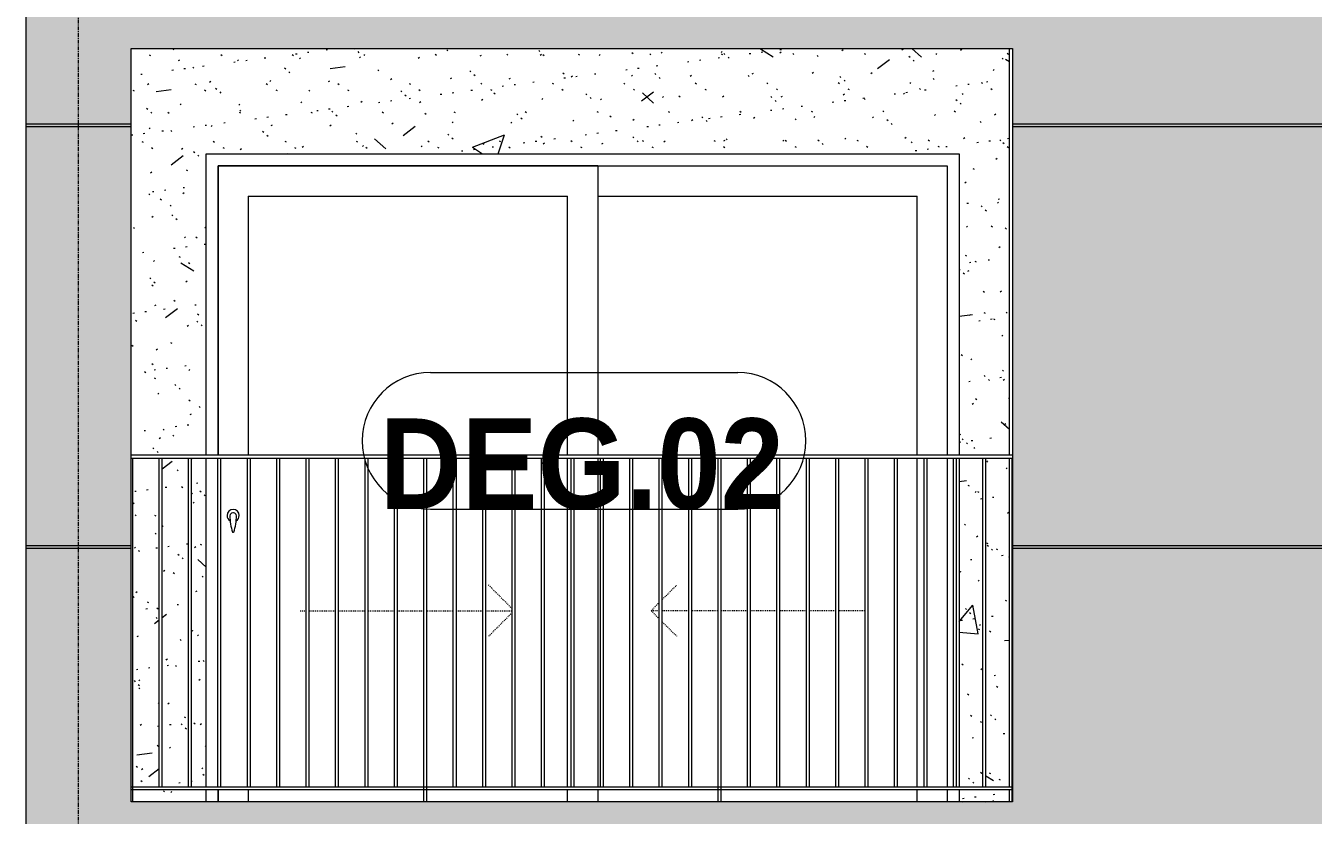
# Model space of a CAD drawing. Header units: millimetres. Extents: x 9199 to 175431, y -4466 to 35300.
# Drawn here: x 53362 to 57635, y 2405 to 5025 of the extents above; entities that cross this region are included whole.
import ezdxf

# ---------------------------------------------------------------- set-up
doc = ezdxf.new("R2010")
doc.units = ezdxf.units.MM
doc.linetypes.add('Dash', pattern=[6, 3, -3])
doc.linetypes.add('Grid Line', pattern=[22.225, 12.7, -3.175, 3.175, -3.175])
for name, color, linetype, lineweight in [('0-1', 7, 'Continuous', 5), ('A-DOOR', 31, 'Continuous', 9), ('A-DOOR-FRAM', 31, 'Continuous', 9), ('A-DOOR-HDLN', 31, 'Dash', 18), ('A-DOOR-IDEN', 31, 'Continuous', 9), ('A-FLOR-HRAL', 11, 'Continuous', 9), ('A-WALL', 113, 'Continuous', 9), ('A-WALL-PATT-1', 9, 'Continuous', 9), ('A-WALL-PATT-2', 111, 'Continuous', 5), ('I-WALL-1', 7, 'Continuous', 9), ('S-COLS-1', 7, 'Continuous', 9), ('S-GRID-1', 1, 'Grid Line', 9)]:
    doc.layers.add(name, color=color, linetype=linetype, lineweight=lineweight)
doc.styles.add('Arial_B_2', font='arialbd.ttf', dxfattribs={"width": 0.9, "height": 300})

# ---------------------------------------------------------------- blocks, each defined once
blk = doc.blocks.new('NCV_TKTC_KET CAU_rvt-1-TKCS_MẶT ĐỨNG HƯỚNG ĐÔNG')
at = {"layer": 'S-COLS-1'}
blk.add_line((53711.9, 2450), (53711.9, 4950.1), dxfattribs=at)
blk = doc.blocks.new('NCV_TKTC_TANG 1_rvt-1-TKCS_MẶT ĐỨNG HƯỚNG ĐÔNG')
at = {"layer": 'A-WALL-PATT-1'}
h = blk.add_hatch(dxfattribs=at)
h.set_pattern_fill('FP_2', color=256, style=0, pattern_type=2)
h.set_pattern_definition([(50, (51388.9, 1200), (1093.1, -95.63), [114.3, -1257.3]), (355, (51388.9, 1200), (-211.46, 1146.34), [91.44, -1005.84]), (100.451, (51480, 1192), (881.66, 1050.7), [97.14, -1068.54]), (46.184, (51389, 1504.8), (1626.47, -252.26), [171.45, -1885.95]), (96.636, (51524.5, 1483.8), (1424.4, 1484.57), [145.7, -1602.8]), (351.184, (51389, 1504.8), (1424.43, 1484.55), [137.16, -1508.76]), (21, (51541.3, 1428.6), (909.69, -613.59), [114.3, -1257.3]), (326, (51541.3, 1428.6), (370.81, 1105.13), [91.44, -1005.84]), (71.451, (51617.1, 1377.5), (1280.5, 491.53), [97.14, -1068.54]), (37.5, (51388.93, 1200), (18.531, 507.33), [50.29, -943.356, 50.29, -970.79, -1009.65]), (37.5, (51388.93, 1200), (18.531, 507.33), [-2014.73, 50.29, -959.36]), (7.5, (51388.93, 1200), (400.92, 601.084), [50.29, -531.876, 50.29, -920.496, -384.81]), (7.5, (51388.93, 1200), (400.92, 601.084), [-1552.96, 50.29, -334.52]), (327.5, (51049.1, 1200), (813.545, -34.374), [50.29, -330.71, 50.29, -1138.43, -1577.34]), (327.5, (51049.1, 1200), (813.545, -34.374), [-1569.72, 50.29, -1527.05]), (317.5, (50896.7, 1200), (888.775, 152.56), [50.29, -445.01, 50.29, -739.14, -1120.14]), (317.5, (50896.7, 1200), (888.775, 152.56), [-1284.73, 50.29, -1069.85])])
h.paths.add_polyline_path([(53716.9, 2450), (53960.3, 2450), (53960.3, 2490), (53716.9, 2490)])
h.paths.add_polyline_path([(56460.3, 2450), (56626.9, 2450), (56626.9, 2490), (56460.3, 2490)])
h.paths.add_polyline_path([(53716.9, 2500), (53804.6, 2500), (53804.6, 3590), (53716.9, 3590), (53716.9, 2737.1)])
h.paths.add_polyline_path([(53902.2, 2500), (53902.2, 3590), (53814.6, 3590), (53814.6, 2500)])
h.paths.add_polyline_path([(56609.2, 2500), (56626.9, 2500), (56626.9, 3590), (56548.8, 3590), (56548.8, 2500), (56595.9, 2500)])
h.paths.add_polyline_path([(53912.2, 2500), (53960.3, 2500), (53960.3, 3590), (53912.2, 3590), (53912.2, 2737.1)])
h.paths.add_polyline_path([(56460.3, 2500), (56538.8, 2500), (56538.8, 3590), (56460.3, 3590), (56460.3, 2664.9)])
h.paths.add_polyline_path([(53822.7, 3600), (53960.3, 3600), (53960.3, 4600), (56460.3, 4600), (56460.3, 3600), (56626.9, 3600), (56626.9, 4950), (53711.9, 4950), (53711.9, 3600), (53775.2, 3600)])
h = blk.add_hatch(dxfattribs=at)
h.set_pattern_fill('FP_3', color=256, style=0, pattern_type=2)
h.set_pattern_definition([(37.5, (51388.93, 1200), (-4.7995, 146.824), [5.029, -110.795, 5.029, -124.511, -123.825]), (37.5, (51388.93, 1200), (-4.7995, 146.824), [-245.364, 5.029, -118.796]), (7.5, (51388.93, 1200), (134.8574, 215.047), [5.029, -57.455, 5.029, -99.365, -40.005]), (7.5, (51388.93, 1200), (134.8574, 215.047), [-166.878, 5.029, -34.976]), (327.5, (51295.21, 1200), (237.2978, 0.4316), [5.029, -33.071, 5.029, -132.131, -179.07]), (327.5, (51295.21, 1200), (237.2978, 0.4316), [-175.26, 5.029, -174.041]), (317.5, (51295.2, 1200), (229.067, 66.879), [5.029, -14.021, 5.029, -84.887, -102.87]), (317.5, (51295.2, 1200), (229.067, 66.879), [-108.966, 5.029, -97.841])])
h.paths.add_polyline_path([(53716.9, 2450), (53960.3, 2450), (53960.3, 2490), (53716.9, 2490)])
h.paths.add_polyline_path([(56460.3, 2450), (56626.9, 2450), (56626.9, 2490), (56460.3, 2490)])
h.paths.add_polyline_path([(53716.9, 2500), (53804.6, 2500), (53804.6, 3590), (53716.9, 3590), (53716.9, 2737.1)])
h.paths.add_polyline_path([(53902.2, 2500), (53902.2, 3590), (53814.6, 3590), (53814.6, 2500)])
h.paths.add_polyline_path([(56609.2, 2500), (56626.9, 2500), (56626.9, 3590), (56548.8, 3590), (56548.8, 2500), (56595.9, 2500)])
h.paths.add_polyline_path([(53912.2, 2500), (53960.3, 2500), (53960.3, 3590), (53912.2, 3590), (53912.2, 2737.1)])
h.paths.add_polyline_path([(56460.3, 2500), (56538.8, 2500), (56538.8, 3590), (56460.3, 3590), (56460.3, 2664.9)])
h.paths.add_polyline_path([(53822.7, 3600), (53960.3, 3600), (53960.3, 4600), (56460.3, 4600), (56460.3, 3600), (56626.9, 3600), (56626.9, 4950), (53711.9, 4950), (53711.9, 3600), (53775.2, 3600)])
at = {"layer": 'I-WALL-1'}
for p, q in [((56626.9, 3600), (56626.9, 4950)), ((53960.3, 3600), (53960.3, 4600)), ((53960.3, 4600), (56460.3, 4600)), ((56460.3, 4600), (56460.3, 3600)), ((53960.3, 2500), (53960.3, 3590)), ((56460.3, 3590), (56460.3, 2500)), ((56626.9, 2500), (56626.9, 3590)), ((53960.3, 2450), (53960.3, 2490)), ((56460.3, 2490), (56460.3, 2450)), ((56626.9, 2450), (56626.9, 2490))]:
    blk.add_line(p, q, dxfattribs=at)
blk = doc.blocks.new('Railing - 10mm-1251313-TKCS_MẶT ĐỨNG HƯỚNG ĐÔNG')
at = {"layer": 'A-FLOR-HRAL'}
for p, q in [((70204.4, 2500), (70204.4, 3590)), ((70214.4, 2500), (70214.4, 3590))]:
    blk.add_line(p, q, dxfattribs=at)
blk = doc.blocks.new('Railing - 50 x 10mm-1251315-TKCS_MẶT ĐỨNG HƯỚNG ĐÔNG')
at = {"layer": 'A-FLOR-HRAL'}
for p, q in [((71081.4, 3590), (71091.4, 3590)), ((71081.4, 2450), (71081.4, 3590)), ((71091.4, 2450), (71091.4, 3590))]:
    blk.add_line(p, q, dxfattribs=at)
blk = doc.blocks.new('Railing - 50 x 10mm-1251311-TKCS_MẶT ĐỨNG HƯỚNG ĐÔNG')
at = {"layer": 'A-FLOR-HRAL'}
for p in [(70111.9, 3590), (70116.9, 2450)]:
    blk.add_line(p, (70116.9, 3590), dxfattribs=at)
blk = doc.blocks.new('Railing - 50 x 10mm-V42-TKCS_MẶT ĐỨNG HƯỚNG ĐÔNG')
at = {"layer": 'A-FLOR-HRAL'}
blk.add_line((56636.5, 2450), (56636.5, 3590), dxfattribs=at)
blk = doc.blocks.new('Railing - Railing-3224937-TKCS_MẶT ĐỨNG HƯỚNG ĐÔNG')
at = {"layer": 'A-FLOR-HRAL'}
for p, q in [((53711.9, 2500), (56636.9, 2500)), ((56636.9, 2490), (53711.9, 2490))]:
    blk.add_line(p, q, dxfattribs=at)
for name, p in [('Railing - 50 x 10mm-1251311-TKCS_MẶT ĐỨNG HƯỚNG ĐÔNG', (-16400, 0)), ('Railing - 10mm-1251313-TKCS_MẶT ĐỨNG HƯỚNG ĐÔNG', (-16399.8, 0)), ('Railing - 10mm-1251313-TKCS_MẶT ĐỨNG HƯỚNG ĐÔNG', (-16302.1, 0)), ('Railing - 10mm-1251313-TKCS_MẶT ĐỨNG HƯỚNG ĐÔNG', (-16204.5, 0)), ('Railing - 10mm-1251313-TKCS_MẶT ĐỨNG HƯỚNG ĐÔNG', (-16106.8, 0)), ('Railing - 10mm-1251313-TKCS_MẶT ĐỨNG HƯỚNG ĐÔNG', (-16009.2, 0)), ('Railing - 10mm-1251313-TKCS_MẶT ĐỨNG HƯỚNG ĐÔNG', (-15911.5, 0)), ('Railing - 10mm-1251313-TKCS_MẶT ĐỨNG HƯỚNG ĐÔNG', (-15813.9, 0)), ('Railing - 10mm-1251313-TKCS_MẶT ĐỨNG HƯỚNG ĐÔNG', (-15716.2, 0)), ('Railing - 10mm-1251313-TKCS_MẶT ĐỨNG HƯỚNG ĐÔNG', (-15618.6, 0)), ('Railing - 50 x 10mm-1251315-TKCS_MẶT ĐỨNG HƯỚNG ĐÔNG', (-16397.9, 0)), ('Railing - 10mm-1251313-TKCS_MẶT ĐỨNG HƯỚNG ĐÔNG', (-15423.3, 0)), ('Railing - 10mm-1251313-TKCS_MẶT ĐỨNG HƯỚNG ĐÔNG', (-15325.6, 0)), ('Railing - 10mm-1251313-TKCS_MẶT ĐỨNG HƯỚNG ĐÔNG', (-15228, 0)), ('Railing - 10mm-1251313-TKCS_MẶT ĐỨNG HƯỚNG ĐÔNG', (-15130.3, 0)), ('Railing - 10mm-1251313-TKCS_MẶT ĐỨNG HƯỚNG ĐÔNG', (-15032.7, 0)), ('Railing - 10mm-1251313-TKCS_MẶT ĐỨNG HƯỚNG ĐÔNG', (-14935, 0)), ('Railing - 10mm-1251313-TKCS_MẶT ĐỨNG HƯỚNG ĐÔNG', (-14837.4, 0)), ('Railing - 10mm-1251313-TKCS_MẶT ĐỨNG HƯỚNG ĐÔNG', (-14739.7, 0)), ('Railing - 10mm-1251313-TKCS_MẶT ĐỨNG HƯỚNG ĐÔNG', (-14642.1, 0)), ('Railing - 50 x 10mm-1251315-TKCS_MẶT ĐỨNG HƯỚNG ĐÔNG', (-15421.4, 0)), ('Railing - 10mm-1251313-TKCS_MẶT ĐỨNG HƯỚNG ĐÔNG', (-14446.8, 0)), ('Railing - 10mm-1251313-TKCS_MẶT ĐỨNG HƯỚNG ĐÔNG', (-14349.1, 0)), ('Railing - 10mm-1251313-TKCS_MẶT ĐỨNG HƯỚNG ĐÔNG', (-14251.5, 0)), ('Railing - 10mm-1251313-TKCS_MẶT ĐỨNG HƯỚNG ĐÔNG', (-14153.8, 0)), ('Railing - 10mm-1251313-TKCS_MẶT ĐỨNG HƯỚNG ĐÔNG', (-14056.2, 0)), ('Railing - 10mm-1251313-TKCS_MẶT ĐỨNG HƯỚNG ĐÔNG', (-13958.5, 0)), ('Railing - 10mm-1251313-TKCS_MẶT ĐỨNG HƯỚNG ĐÔNG', (-13860.9, 0)), ('Railing - 10mm-1251313-TKCS_MẶT ĐỨNG HƯỚNG ĐÔNG', (-13763.2, 0)), ('Railing - 10mm-1251313-TKCS_MẶT ĐỨNG HƯỚNG ĐÔNG', (-13665.6, 0)), ('Railing - 50 x 10mm-V42-TKCS_MẶT ĐỨNG HƯỚNG ĐÔNG', (0, 0))]:
    blk.add_blockref(name, p)
blk = doc.blocks.new('Top Rail Type - Top Rail_Internal_-3224940-TKCS_MẶT ĐỨNG HƯỚNG ĐÔNG')
at = {"layer": 'A-FLOR-HRAL'}
for p, q in [((56636.9, 3600), (53711.9, 3600)), ((53711.9, 3590), (56636.9, 3590))]:
    blk.add_line(p, q, dxfattribs=at)
blk = doc.blocks.new('DEG_02-DEG_03 - DEG_02-2500x2400mm-CỬA ĐI 02 CÁNH TRƯỢT-V48-TKCS_MẶT ĐỨNG HƯỚNG ĐÔNG')
at = {"layer": 'A-DOOR'}
for p, q in [((54000.3, 3600), (54000.3, 4560)), ((55260.3, 4560), (54000.3, 4560)), ((55260.3, 4560), (55260.3, 3600)), ((54100.3, 4460), (55160.3, 4460)), ((54100.3, 4460), (54100.3, 3600)), ((55160.3, 3600), (55160.3, 4460)), ((55260.3, 4460), (56320.3, 4460)), ((56320.3, 3600), (56320.3, 4460)), ((55160.3, 2500), (55160.3, 3590)), ((55260.3, 3590), (55260.3, 2500)), ((56320.3, 2500), (56320.3, 3590)), ((54000.3, 2450), (54000.3, 2490)), ((54100.3, 2490), (54100.3, 2450)), ((55160.3, 2450), (55160.3, 2490)), ((55260.3, 2490), (55260.3, 2450)), ((56320.3, 2450), (56320.3, 2490))]:
    blk.add_line(p, q, dxfattribs=at)
at = {"layer": 'A-DOOR', "flags": 128}
blk.add_lwpolyline([(54051.8, 3408.7), (54051.8, 3408.7), (54051.8, 3408.7), (54051.8, 3408.7), (54051.8, 3408.7), (54051.8, 3408.7), (54051.8, 3408.7), (54051.7, 3408.7), (54051.7, 3408.7), (54051.7, 3408.7), (54051.7, 3408.7), (54051.6, 3408.7), (54051.6, 3408.7), (54051.6, 3408.7), (54051.5, 3408.7), (54051.5, 3408.7), (54051.5, 3408.7), (54051.4, 3408.7), (54051.4, 3408.7), (54051.4, 3408.7), (54051.3, 3408.7), (54051.3, 3408.7), (54051.2, 3408.7), (54051.2, 3408.7), (54051.1, 3408.7), (54051.1, 3408.7), (54051, 3408.7), (54051, 3408.7), (54050.9, 3408.7), (54050.9, 3408.7), (54050.8, 3408.7), (54050.7, 3408.7), (54050.7, 3408.7), (54050.6, 3408.7), (54050.6, 3408.7), (54050.5, 3408.7), (54050.4, 3408.7), (54050.4, 3408.7), (54050.3, 3408.7), (54050.3, 3408.7), (54050.2, 3408.7), (54050.1, 3408.7), (54050.1, 3408.7), (54050, 3408.7), (54050, 3408.7), (54049.9, 3408.7), (54049.9, 3408.7), (54049.8, 3408.7), (54049.7, 3408.7), (54049.7, 3408.7), (54049.6, 3408.7), (54049.6, 3408.7), (54049.5, 3408.7), (54049.5, 3408.7), (54049.4, 3408.7), (54049.4, 3408.7), (54049.3, 3408.7), (54049.3, 3408.7), (54049.2, 3408.7), (54049.2, 3408.7), (54049.2, 3408.7), (54049.1, 3408.7), (54049.1, 3408.7), (54049.1, 3408.7), (54049, 3408.7), (54049, 3408.7), (54049, 3408.7), (54048.9, 3408.7), (54048.9, 3408.7), (54048.9, 3408.7), (54048.9, 3408.7), (54048.9, 3408.7), (54048.8, 3408.7), (54048.8, 3408.7), (54048.8, 3408.7), (54048.8, 3408.7), (54048.8, 3408.7)], dxfattribs=at)
at = {"layer": 'A-DOOR'}
for centre, radius, start, end in [((54050.3, 3400), 20, 0, 180), ((54050.3, 3400), 20, 180, 240), ((54048.8, 3399.2), 9.45, 90, 180), ((54204.1, 3399.2), 164.8, 180, 199.134), ((54051.8, 3399.2), 9.45, 0, 90), ((53896.5, 3399.2), 164.8, 340.866, 0), ((54050.3, 3400), 20, 300, 0), ((54050.7, 3346), 2.34, 199.134, 261.031), ((54049.9, 3346), 2.34, 278.969, 340.866)]:
    blk.add_arc(centre, radius, start, end, dxfattribs=at)
at = {"layer": 'A-DOOR-FRAM'}
for p, q in [((54000.3, 4560), (54000.3, 3600)), ((54000.3, 4560), (56420.3, 4560)), ((56420.3, 4560), (56420.3, 3600)), ((56420.3, 3590), (56420.3, 2500)), ((54000.3, 2490), (54000.3, 2450)), ((56420.3, 2490), (56420.3, 2450))]:
    blk.add_line(p, q, dxfattribs=at)
at = {"layer": 'A-DOOR-HDLN'}
for p, q in [((54976.4, 3090.9), (54898.2, 3169.1)), ((55474.7, 3121.3), (55522.4, 3169.1)), ((54273.1, 3084.2), (54292.8, 3084.2)), ((54304.3, 3084.2), (54390.5, 3084.2)), ((54400.5, 3084.2), (54488.1, 3084.2)), ((54498.1, 3084.2), (54585.8, 3084.2)), ((54595.8, 3084.2), (54683.4, 3084.2)), ((54693.4, 3084.2), (54781.1, 3084.2)), ((54791.1, 3084.2), (54878.7, 3084.2)), ((54888.7, 3084.2), (54976.4, 3084.2)), ((54976.4, 3077.6), (54898.2, 2999.4)), ((55437.6, 3084.2), (55464.7, 3111.3)), ((55437.6, 3084.2), (55464.7, 3057.1)), ((55464.7, 3084.2), (55437.6, 3084.2)), ((55562.3, 3084.2), (55474.7, 3084.2)), ((55660, 3084.2), (55572.3, 3084.2)), ((55757.6, 3084.2), (55670, 3084.2)), ((55855.3, 3084.2), (55767.6, 3084.2)), ((55952.9, 3084.2), (55865.3, 3084.2)), ((56050.6, 3084.2), (55962.9, 3084.2)), ((56147.6, 3084.2), (56060.6, 3084.2)), ((55474.7, 3047.1), (55522.4, 2999.4))]:
    blk.add_line(p, q, dxfattribs=at)
blk = doc.blocks.new('STN_Door Tag - STN_Door Tag-1788670-TKCS_MẶT ĐỨNG HƯỚNG ĐÔNG')
at = {"layer": 'A-DOOR-IDEN'}
for p, q in [((34026.9, 2034.3), (35047, 2034.3)), ((34026.9, 1581.5), (35047, 1581.5))]:
    blk.add_line(p, q, dxfattribs=at)
for centre, start, end in [((34026.9, 1807.9), 90, 270), ((35047, 1807.9), 270, 90)]:
    blk.add_arc(centre, 226.4, start, end, dxfattribs=at)

msp = doc.modelspace()

# ---------------------------------------------------------------- hatches: boundary and pattern name
at = {"layer": 'A-WALL-PATT-2'}
h = msp.add_hatch(color=256, dxfattribs=at)
h.paths.add_polyline_path([(53361.9, 2200), (56842.4, 2200), (56842.4, 3290), (56636.9, 3290), (56636.9, 2450), (53711.5, 2450), (53711.5, 3290), (53361.9, 3290), (53361.9, 2737.1)])
h.paths.add_polyline_path([(56842.4, 3300), (56842.4, 4690), (56636.9, 4690), (56636.9, 3300)])
h.paths.add_polyline_path([(53711.5, 3300), (53711.5, 4690), (53361.9, 4690), (53361.9, 3300)])
h.paths.add_polyline_path([(53711.5, 4700), (53711.5, 4950), (56636.9, 4950), (56636.9, 4700), (56842.4, 4700), (56842.4, 5550), (53361.9, 5550), (53361.9, 4700)])
h = msp.add_hatch(color=256, dxfattribs=at)
h.paths.add_polyline_path([(56842.4, 2200), (59946.9, 2200), (59946.9, 3290), (59237.4, 3290), (59237.4, 3114.4), (57837.4, 3114.4), (57837.4, 3290), (56842.4, 3290), (56842.4, 2737.1)])
h.paths.add_polyline_path([(59946.9, 3300), (59946.9, 4690), (56842.4, 4690), (56842.4, 3300), (57837.4, 3300), (57837.4, 4514.4), (59237.4, 4514.4), (59237.4, 3300), (59595.1, 3300)])
h.paths.add_polyline_path([(57478.8, 4700), (59946.9, 4700), (59946.9, 4945.8), (59936.9, 4945.8), (59936.9, 5550), (56842.4, 5550), (56842.4, 4700)])
for points in [[(53711.5, 4690), (53711.5, 4700), (53361.9, 4700), (53361.9, 4690)], [(56716.4, 4690), (56842.4, 4690), (56842.4, 4700), (56636.9, 4700), (56636.9, 4690)], [(59936.9, 4690), (59946.9, 4690), (59946.9, 4700), (56842.4, 4700), (56842.4, 4690), (59595.1, 4690)], [(53711.5, 3290), (53711.5, 3300), (53361.9, 3300), (53361.9, 3290)], [(56842.4, 3290), (56842.4, 3300), (56636.9, 3300), (56636.9, 3290)], [(56842.4, 3290), (57837.4, 3290), (57837.4, 3300), (56842.4, 3300)]]:
    msp.add_hatch(color=256, dxfattribs=at).paths.add_polyline_path(points)

# ---------------------------------------------------------------- linework, layer by layer
at = {"layer": 'A-WALL'}
for p, q in [((53361.9, 8350), (53361.9, 2200)), ((53711.5, 4950), (56636.9, 4950)), ((53711.5, 2450), (53711.5, 4950)), ((56636.9, 4950), (56636.9, 2450)), ((53361.9, 4700), (53711.5, 4700)), ((53711.5, 4690), (53361.9, 4690)), ((56636.9, 4700), (59946.9, 4700)), ((59946.9, 4690), (56636.9, 4690)), ((53361.9, 3300), (53711.5, 3300)), ((56636.9, 3300), (57837.4, 3300)), ((53711.5, 3290), (53361.9, 3290)), ((57837.4, 3290), (56636.9, 3290)), ((56636.9, 2450), (53711.5, 2450))]:
    msp.add_line(p, q, dxfattribs=at)
at = {"layer": 'S-GRID-1'}
msp.add_line((53536.9, 1454.4), (53536.9, 30542.5), dxfattribs=at)

# ---------------------------------------------------------------- block references
at = {"layer": '0-1'}
for name in ['NCV_TKTC_KET CAU_rvt-1-TKCS_MẶT ĐỨNG HƯỚNG ĐÔNG', 'NCV_TKTC_TANG 1_rvt-1-TKCS_MẶT ĐỨNG HƯỚNG ĐÔNG']:
    msp.add_blockref(name, (0, 0), dxfattribs=at)
at = {"layer": 'A-DOOR'}
msp.add_blockref('DEG_02-DEG_03 - DEG_02-2500x2400mm-CỬA ĐI 02 CÁNH TRƯỢT-V48-TKCS_MẶT ĐỨNG HƯỚNG ĐÔNG', (0, 0), dxfattribs=at)
at = {"layer": 'A-DOOR-IDEN'}
msp.add_blockref('STN_Door Tag - STN_Door Tag-1788670-TKCS_MẶT ĐỨNG HƯỚNG ĐÔNG', (20677.9, 1839.9), dxfattribs=at)
at = {"layer": 'A-FLOR-HRAL'}
for name in ['Top Rail Type - Top Rail_Internal_-3224940-TKCS_MẶT ĐỨNG HƯỚNG ĐÔNG', 'Railing - Railing-3224937-TKCS_MẶT ĐỨNG HƯỚNG ĐÔNG']:
    msp.add_blockref(name, (0, 0), dxfattribs=at)

# ---------------------------------------------------------------- texts
at = {"layer": 'A-DOOR-IDEN', "insert": (55207.3, 3570), "char_height": 300, "width": 1375.65, "attachment_point": 5, "line_spacing_factor": 0.936439, "style": 'Arial_B_2'}
msp.add_mtext('\\pt6.75,13.5,20.25,27,33.75,40.5,47.25,54,60.75,67.5,74.25,81,87.75,94.5,101.25,108,114.75,121.5,128.25,135,141.75,148.5,155.25,162,168.75,175.5,182.25,189,195.75,202.5,209.25,216;DEG.02', dxfattribs=at)

doc.saveas('drawing.dxf')
